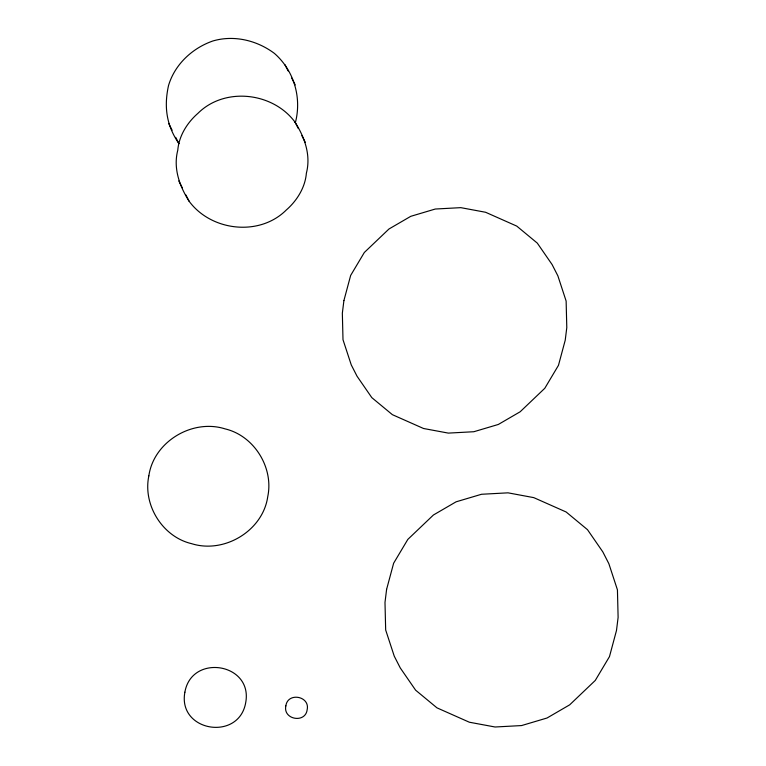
<?xml version="1.0" encoding="UTF-8"?>
<svg xmlns="http://www.w3.org/2000/svg" width="766" height="766" viewBox="0 0 766 766"><rect width="100%" height="100%" fill="white"/><g stroke="black" fill="none" stroke-linecap="round" stroke-linejoin="round"><path stroke-width="1.15" d="M295.35 122.732C301.928 97.703 294.01 70.491 274.391 53.381C257.06 40.378 234.023 34.776 212.958 40.952C192.381 48.057 174.753 64.421 168.51 85.591C163.857 106.761 166.394 125.433 178.947 143.663L175.711 137.353M295.063 122.196C273.022 92.246 224.725 86.606 197.906 113.368C187.23 122.656 178.957 135.86 177.779 150.184C173.087 168.204 179.483 186.014 189.087 201.209C211.138 231.16 259.425 236.799 286.254 210.037C296.93 200.74 305.194 187.536 306.371 173.221C311.073 155.201 304.667 137.392 295.063 122.196L298.29 128.516M284.923 64.66L288.15 70.97M291.75 78.122L295.216 84.911M301.89 135.659L305.366 142.447M168.644 123.412L172.12 130.201M178.794 180.958L182.26 187.747M185.86 194.89L189.087 201.209M285.862 705.879C282.75 719.619 305.404 723.698 307.156 709.747C310.268 696.007 287.614 691.928 285.862 705.879M343.905 300.588L342.345 313.17L342.996 339.692L351.259 364.903L357.042 376.221L371.816 397.64L392.384 414.674L423.541 428.5L448.34 433.106L473.848 431.727L498.35 424.45L520.162 411.773L544.798 388.285L558.471 365.334L565.231 340.181L566.792 327.599L566.131 301.067L557.878 275.856L552.095 264.548L537.311 243.128L516.744 226.094L485.587 212.268L460.797 207.653L435.28 209.032L410.777 216.318L388.965 228.996L364.338 252.474L350.656 275.434L343.905 300.588M386.61 589.351L384.992 602.43L385.671 629.978L394.251 656.165L400.254 667.914L415.603 690.166L436.974 707.851L469.328 722.214L495.075 727.001L521.579 725.565L547.029 718.01L569.684 704.835L595.268 680.447L609.477 656.606L616.486 630.485L618.114 617.415L617.434 589.858L608.855 563.671L602.842 551.922L587.493 529.679L566.131 511.985L533.768 497.632L508.021 492.835L481.517 494.271L456.076 501.826L433.422 515.001L407.838 539.388L393.628 563.23L386.61 589.351M148.843 475.877C142.706 504.947 162.536 536.87 191.577 543.659C224.199 553.99 262.901 530.828 267.746 496.646C273.883 467.576 254.053 435.653 225.013 428.864C192.39 418.523 153.688 441.695 148.843 475.877M184.874 692.225C177.473 731.693 238.982 741.68 245.704 702.623C253.106 663.155 191.596 653.168 184.874 692.225"/></g></svg>
